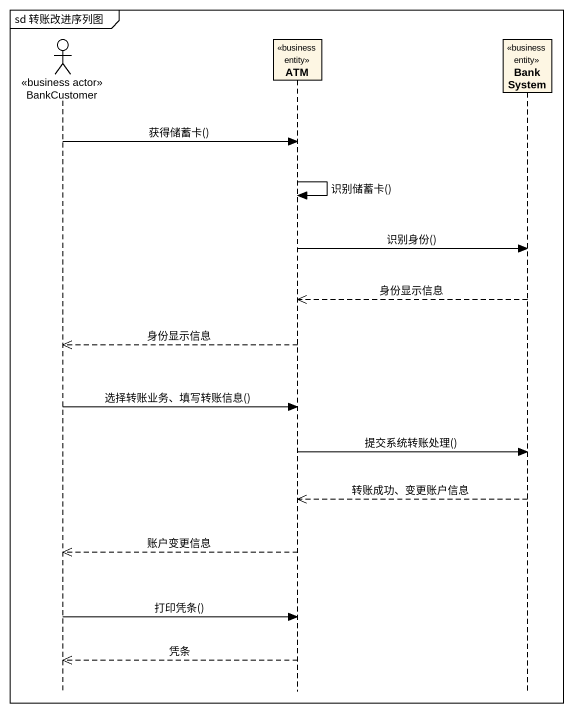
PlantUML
@startuml
mainframe sd 转账改进序列图
hide footbox
actor BankCustomer <<business actor>>
participant ATM <<business entity>>
participant BankSystem <<business entity>>

BankCustomer -> ATM : 获得储蓄卡()
ATM -> ATM : 识别储蓄卡()
ATM -> BankSystem : 识别身份()
BankSystem -->> ATM : 身份显示信息
ATM -->> BankCustomer : 身份显示信息
BankCustomer -> ATM : 选择转账业务、填写转账信息()
ATM -> BankSystem : 提交系统转账处理()
BankSystem -->> ATM : 转账成功、变更账户信息
ATM -->> BankCustomer : 账户变更信息
BankCustomer -> ATM : 打印凭条()
ATM -->> BankCustomer : 凭条
@enduml
